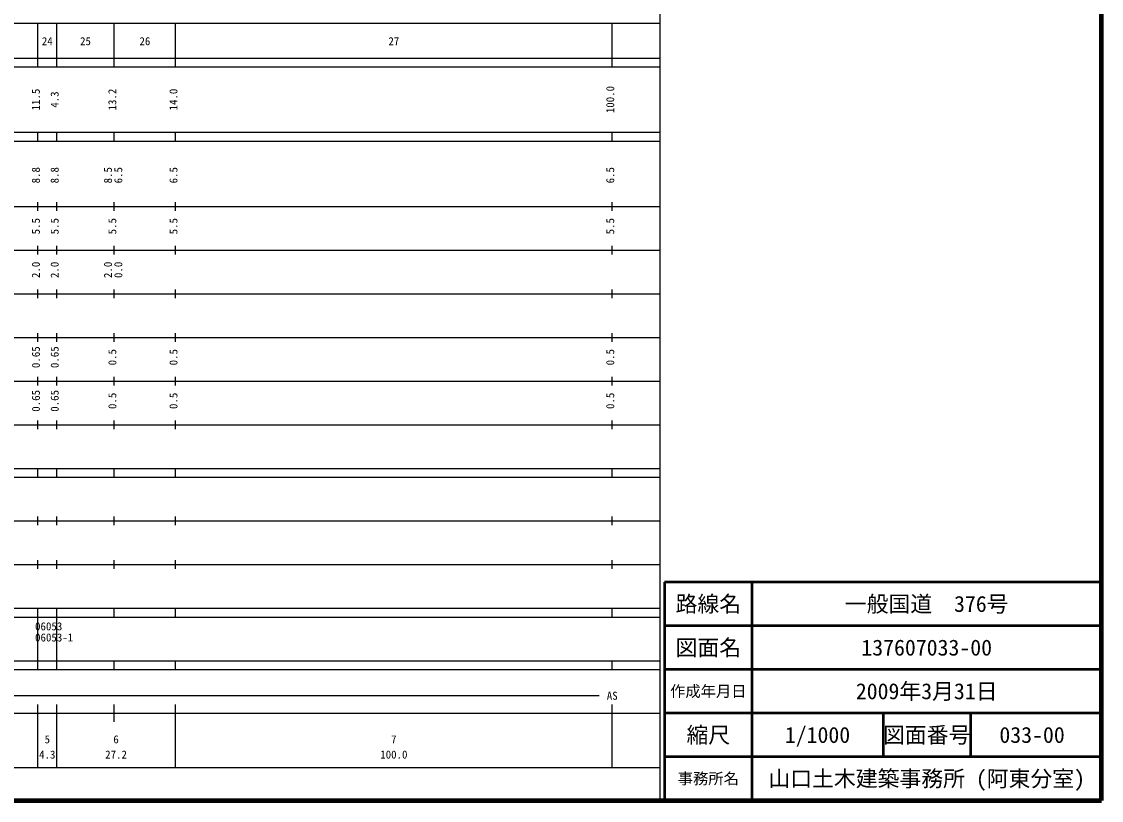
# Model space of a CAD drawing. Units: millimetres on the paper, enlarged 1000 times. Extents: x 40000 to 680000, y 20000 to 380000.
# Drawn here: x 432769 to 680000, y 20000 to 198357 of the extents above; entities that cross this region are included whole.
import ezdxf
from ezdxf.enums import TextEntityAlignment as Align

# ---------------------------------------------------------------- set-up
doc = ezdxf.new("R2010")
doc.units = ezdxf.units.MM
doc.header["$LTSCALE"] = 1000
for name, color, linetype, lineweight in [('M-TTL', 7, 'Continuous', 140), ('M-TTL-BAND', 7, 'Continuous', 25), ('M-TTL-FRAM', 2, 'Continuous', 50), ('M-TTL-LINE', 7, 'Continuous', 50)]:
    doc.layers.add(name, color=color, linetype=linetype, lineweight=lineweight)
doc.layers.add('M-TTL-TXT', color=7, linetype='Continuous')
doc.styles.add('ＭＳ ゴシック', font='')
doc.styles.get('ＭＳ ゴシック').set_extended_font_data('MS Gothic')

msp = doc.modelspace()

# ---------------------------------------------------------------- linework, layer by layer
at = {"layer": 'M-TTL', "color": 2}
for p, q in [((680000, 20000), (680000, 380000)), ((40000, 20000), (680000, 20000))]:
    msp.add_line(p, q, dxfattribs=at)
at = {"layer": 'M-TTL-BAND'}
for p, q in [((579000, 20000), (579000, 370000)), ((68000, 198000), (579000, 198000)), ((436500, 188000), (436500, 198000)), ((440800, 188000), (440800, 198000)), ((454000, 188000), (454000, 198000)), ((468000, 188000), (468000, 198000)), ((568000, 188000), (568000, 198000)), ((40000, 190000), (579000, 190000)), ((40000, 188000), (579000, 188000)), ((40000, 173000), (579000, 173000)), ((40000, 171000), (579000, 171000)), ((436500, 171000), (436500, 173000)), ((440800, 171000), (440800, 173000)), ((454000, 171000), (454000, 173000)), ((468000, 171000), (468000, 173000)), ((568000, 171000), (568000, 173000)), ((40000, 156000), (579000, 156000)), ((436500, 155000), (436500, 157000)), ((440800, 155000), (440800, 157000)), ((454000, 155000), (454000, 157000)), ((468000, 155000), (468000, 157000)), ((568000, 155000), (568000, 157000)), ((46000, 146000), (579000, 146000)), ((436500, 145000), (436500, 147000)), ((440800, 145000), (440800, 147000)), ((454000, 145000), (454000, 147000)), ((468000, 145000), (468000, 147000)), ((568000, 145000), (568000, 147000)), ((52000, 136000), (579000, 136000)), ((436500, 135000), (436500, 137000)), ((440800, 135000), (440800, 137000)), ((454000, 135000), (454000, 137000)), ((468000, 135000), (468000, 137000)), ((568000, 135000), (568000, 137000)), ((436500, 125000), (436500, 127000)), ((440800, 125000), (440800, 127000)), ((454000, 125000), (454000, 127000)), ((468000, 125000), (468000, 127000)), ((568000, 125000), (568000, 127000)), ((46000, 126000), (579000, 126000)), ((436500, 115000), (436500, 117000)), ((440800, 115000), (440800, 117000)), ((454000, 115000), (454000, 117000)), ((468000, 115000), (468000, 117000)), ((568000, 115000), (568000, 117000)), ((52000, 116000), (579000, 116000)), ((436500, 105000), (436500, 107000)), ((440800, 105000), (440800, 107000)), ((454000, 105000), (454000, 107000)), ((468000, 105000), (468000, 107000)), ((568000, 105000), (568000, 107000)), ((46000, 106000), (579000, 106000)), ((40000, 96000), (579000, 96000)), ((40000, 94000), (579000, 94000)), ((436500, 94000), (436500, 96000)), ((440800, 94000), (440800, 96000)), ((454000, 94000), (454000, 96000)), ((468000, 94000), (468000, 96000)), ((568000, 94000), (568000, 96000)), ((436500, 83000), (436500, 85000)), ((440800, 83000), (440800, 85000)), ((454000, 83000), (454000, 85000)), ((468000, 83000), (468000, 85000)), ((568000, 83000), (568000, 85000)), ((49000, 84000), (579000, 84000)), ((436500, 73000), (436500, 75000)), ((440800, 73000), (440800, 75000)), ((454000, 73000), (454000, 75000)), ((468000, 73000), (468000, 75000)), ((568000, 73000), (568000, 75000)), ((40000, 74000), (579000, 74000)), ((40000, 64000), (579000, 64000)), ((40000, 62000), (579000, 62000)), ((436500, 62000), (436500, 64000)), ((436500, 52000), (436500, 62000)), ((440800, 62000), (440800, 64000)), ((440800, 52000), (440800, 62000)), ((454000, 62000), (454000, 64000)), ((468000, 62000), (468000, 64000)), ((568000, 62000), (568000, 64000)), ((40000, 52000), (579000, 52000)), ((436500, 50000), (436500, 52000)), ((440800, 50000), (440800, 52000)), ((454000, 50000), (454000, 52000)), ((468000, 50000), (468000, 52000)), ((568000, 50000), (568000, 52000)), ((40000, 50000), (579000, 50000)), ((71000, 44000), (565000, 44000)), ((40000, 40000), (579000, 40000)), ((436500, 27500), (436500, 42000)), ((440800, 27500), (440800, 42000)), ((454000, 38000), (454000, 42000)), ((468000, 27500), (468000, 42000)), ((568000, 27500), (568000, 42000)), ((68000, 27500), (579000, 27500))]:
    msp.add_line(p, q, dxfattribs=at)
at = {"layer": 'M-TTL-FRAM'}
for p, q in [((680000, 70000), (580000, 70000)), ((580000, 70000), (580000, 20000))]:
    msp.add_line(p, q, dxfattribs=at)
at = {"layer": 'M-TTL-LINE'}
for p, q in [((600000, 70000), (600000, 20000)), ((680000, 60000), (580000, 60000)), ((680000, 50000), (580000, 50000)), ((680000, 40000), (580000, 40000)), ((630000, 40000), (630000, 30000)), ((650000, 40000), (650000, 30000)), ((680000, 30000), (580000, 30000))]:
    msp.add_line(p, q, dxfattribs=at)

# ---------------------------------------------------------------- texts
at = {"layer": 'M-TTL-BAND', "style": 'ＭＳ ゴシック'}
for s, p in [('24', (438650, 192405)), ('25', (447400, 192405)), ('26', (461000, 192405)), ('27', (518000, 192405)), ('AS', (568000, 42500)), ('5', (438650, 32523)), ('6', (454400, 32523)), ('7', (518000, 32523)), ('4.3', (438650, 29033)), ('27.2', (454400, 29033)), ('100.0', (518000, 29033))]:
    msp.add_text(s, height=1833, dxfattribs=at).set_placement(p, align=Align.BOTTOM_CENTER)
for s, p in [('100.0', (569000, 180500)), ('11.5', (437500, 180500)), ('4.3', (441800, 180500)), ('13.2', (455000, 180500)), ('14.0', (469000, 180500)), ('8.8', (437500, 163174)), ('8.8', (441800, 163174)), ('8.5', (454000, 163174)), ('6.5', (456370, 163174)), ('6.5', (469000, 163174)), ('6.5', (569000, 163174)), ('5.5', (437500, 151500)), ('5.5', (441800, 151500)), ('5.5', (455000, 151500)), ('5.5', (469000, 151500)), ('5.5', (569000, 151500)), ('2.0', (437500, 141500)), ('2.0', (441800, 141500)), ('2.0', (454000, 141500)), ('0.0', (456370, 141500)), ('0.65', (437500, 121500)), ('0.65', (441800, 121500)), ('0.5', (455000, 121500)), ('0.5', (469000, 121500)), ('0.5', (569000, 121500)), ('0.65', (437500, 111500)), ('0.65', (441800, 111500)), ('0.5', (455000, 111500)), ('0.5', (469000, 111500)), ('0.5', (569000, 111500))]:
    msp.add_text(s, height=1833, rotation=90, dxfattribs=at).set_placement(p, align=Align.BOTTOM_CENTER)
for s, p in [('06053', (435853, 58405)), ('06053-1', (435853, 55842))]:
    msp.add_text(s, height=1833, dxfattribs=at).set_placement(p, align=Align.BOTTOM_LEFT)
at = {"layer": 'M-TTL-TXT', "style": 'ＭＳ ゴシック'}
for s, height, p in [('路線名', 3666, (590000, 65000)), ('路線名', 3666, (590000, 65000)), ('一般国道\u3000376号', 3666, (640000, 65000)), ('図面名', 3666, (590000, 55000)), ('図面名', 3666, (590000, 55000)), ('137607033-00', 3666, (640000, 55000)), ('2009年3月31日', 3666, (640000, 45000)), ('作成年月日', 2566, (590000, 45000)), ('作成年月日', 2566, (590000, 45000)), ('縮尺', 3666, (590000, 35000)), ('縮尺', 3666, (590000, 35000)), ('1/1000', 3666, (615000, 35000)), ('図面番号', 3666, (640000, 35000)), ('図面番号', 3666, (640000, 35000)), ('033-00', 3666, (664125, 35000)), ('山口土木建築事務所 (阿東分室)', 3666, (640000, 25000)), ('事務所名', 2566, (590000, 25000)), ('事務所名', 2566, (590000, 25000))]:
    msp.add_text(s, height=height, dxfattribs=at).set_placement(p, align=Align.MIDDLE_CENTER)

doc.saveas('drawing.dxf')
